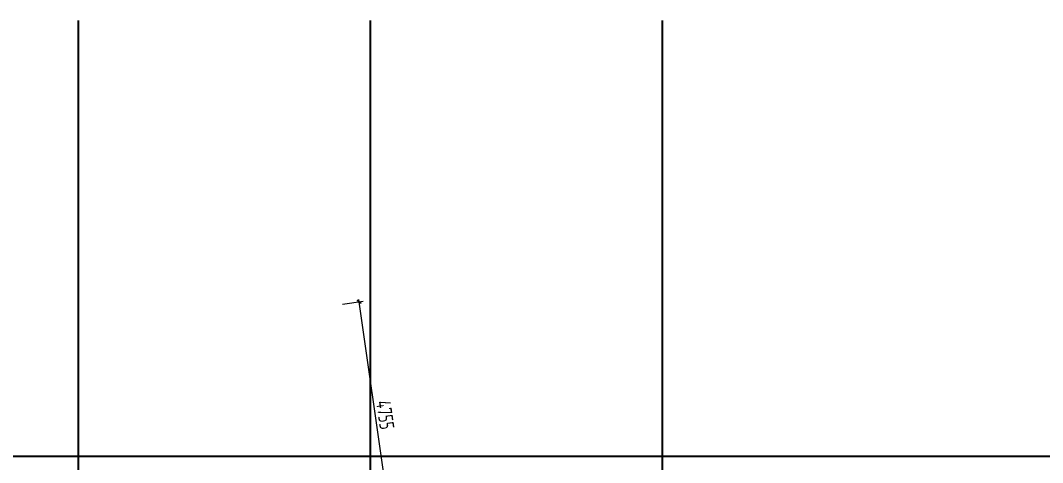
# Model space of a CAD drawing. Header units: millimetres. Extents: x -300006 to 582436, y -239689 to 0.
# Drawn here: x -84396 to -63390, y -209249 to -200168 of the extents above; entities that cross this region are included whole.
import ezdxf

# ---------------------------------------------------------------- set-up
doc = ezdxf.new("R2010")
doc.units = ezdxf.units.MM
doc.styles.add('样式 1', font='gbenor.shx', dxfattribs={"width": 0.8, "height": 300})
doc.dimstyles.new('1细化GJ实际标注', dxfattribs={"dimtxt": 800, "dimasz": 80, "dimexe": 80, "dimexo": 100, "dimgap": 50, "dimtad": 1, "dimdec": 0, "dimzin": 0, "dimdsep": 46, "dimtxsty": '样式 1', "dimblk1": 'ARCHTICK', "dimblk2": 'ARCHTICK', "dimsah": 1, "dimcen": 0.09, "dimdle": 50, "dimclrd": 252, "dimclre": 252, "dimclrt": 7, "dimadec": 0, "dimazin": 0, "dimtfac": 1, "dimtdec": 0, "dimtix": 1, "dimtmove": 2, "dimatfit": 3, "dimldrblk": 'ARCHTICK', "dimfxl": 80, "dimtolj": 1, "dimtzin": 0, "dimlwd": 13, "dimlwe": 13, "dimarcsym": 0})

# ---------------------------------------------------------------- blocks, each defined once
blk = doc.blocks.new('_ArchTick')
at = {"color": 0, "linetype": 'ByBlock', "const_width": 0.4}
blk.add_lwpolyline([(-0.5, -0.5), (0.5, 0.5)], dxfattribs=at)
blk = doc.blocks.new('*D420')
at = {"color": 252, "lineweight": 13, "transparency": 16777216}
for p, q in [((-77778, -205995), (-77355, -205935)), ((-76752, -210702), (-77441, -205897)), ((-77103, -210702), (-76680, -210641))]:
    blk.add_line(p, q, dxfattribs=at)
at = {"layer": 'Defpoints', "color": 0, "transparency": 16777216}
for p in [(-77877, -206010), (-77434, -205946), (-77202, -210716)]:
    blk.add_point(p, dxfattribs=at)
at = {"color": 252, "lineweight": 13, "transparency": 16777216, "xscale": 80, "yscale": 80, "zscale": 80}
for p, rotation in [((-77434, -205946), 98.15877461696832), ((-76759, -210653), 278.1587746169683)]:
    blk.add_blockref('_ArchTick', p, dxfattribs=dict(at, rotation=rotation))
at = {"color": 7, "transparency": 16777216, "insert": (-76899, -208271), "char_height": 300, "attachment_point": 5, "rotation": 278.1588, "style": '样式 1'}
blk.add_mtext('\\A1;4755', dxfattribs=at)

msp = doc.modelspace()

# ---------------------------------------------------------------- linework, layer by layer
at = {"color": 1}
for p, q in [((-83202.5, -221915.7), (-83202.5, -200167.6)), ((-77202.5, -221915.7), (-77202.5, -200167.6)), ((-71202.5, -221915.7), (-71202.5, -200167.6)), ((-113565.6, -209115.7), (-52679.5, -209115.7))]:
    msp.add_line(p, q, dxfattribs=at)
at = {"color": 1, "ltscale": 1.5}
msp.add_line((-71202.5, -221915.7), (-71202.5, -204236.6), dxfattribs=at)

# ---------------------------------------------------------------- dimensions: what is measured, and where the dimension line sits
at = {"color": 0}
dim = msp.add_aligned_dim(p1=(-77202.5, -210716.2), p2=(-77877.2, -206009.6), distance=-447.6, dimstyle='1细化GJ实际标注', dxfattribs=at)
dim.commit()
dim.dimension.update_dxf_attribs({"geometry": '*D420', "text_midpoint": (-76898.8, -208271)})

doc.saveas('drawing.dxf')
